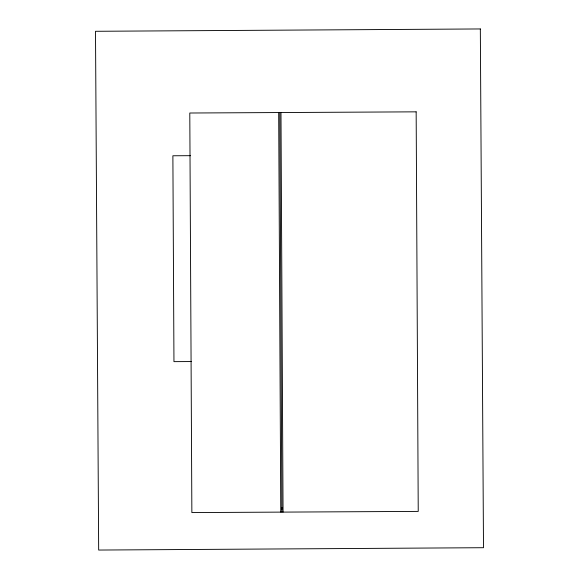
<?xml version="1.0" encoding="UTF-8"?>
<svg xmlns="http://www.w3.org/2000/svg" width="579" height="579" viewBox="0 0 579 579"><rect width="100%" height="100%" fill="white"/><g stroke="black" fill="none" stroke-linecap="round" stroke-linejoin="round"><path stroke-width="0.87" d="M281.901 509.404L281.901 507.37M190.52 155.679L172.882 155.773L173.953 361.643L191.591 361.557M280.981 112.543L283.059 512.104M279.838 112.55L281.915 512.111M278.687 112.55L280.772 512.118M480.331 28.95L95.499 31.295L98.669 550.05L483.501 547.705L480.331 28.95M416.156 111.841L189.789 113.014L191.866 512.581L418.233 511.402L416.156 111.841"/></g></svg>
